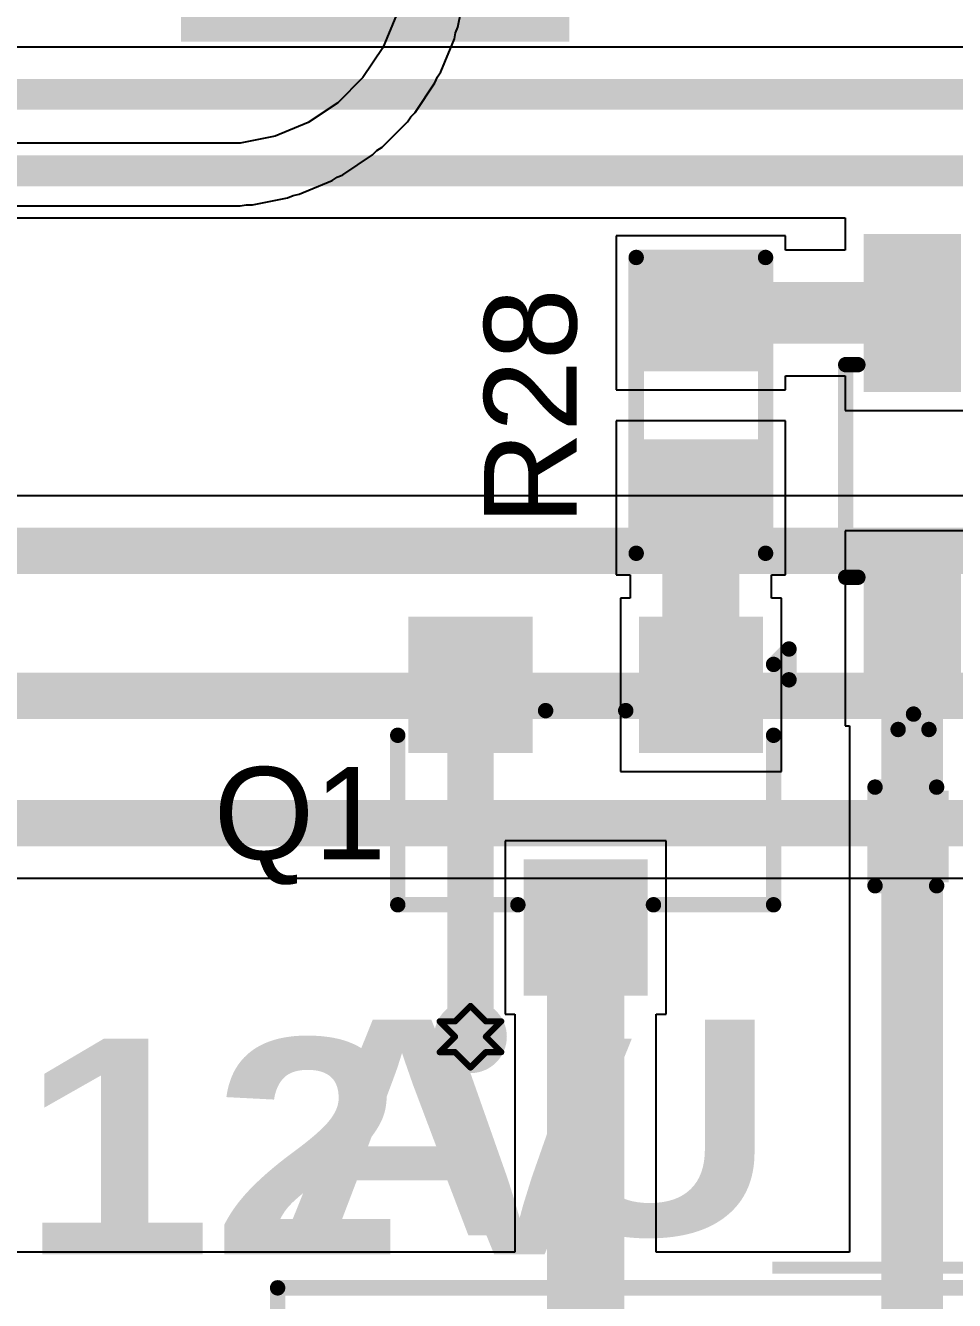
# Model space of a CAD drawing. Header units: inches. Extents: x -25 to 209, y 65 to 158.
# Drawn here: x 54.03 to 61.69, y 79.11 to 89.62 of the extents above; entities that cross this region are included whole.
import ezdxf

# ---------------------------------------------------------------- set-up
doc = ezdxf.new("R2010")
doc.units = ezdxf.units.IN
for name, color, linetype in [('Bottom Layer', 5, 'Continuous'), ('Drill Drawing', 1, 'Continuous'), ('Top Layer', 1, 'Continuous'), ('Top Overlay', 2, 'Continuous'), ('Top Paste', 8, 'Continuous'), ('Top Solder', 216, 'Continuous'), ('Via Holes', 16, 'Continuous')]:
    doc.layers.add(name, color=color, linetype=linetype)
doc.styles.add('Arial', font='', dxfattribs={"height": 0.2})
doc.styles.add('Arial Black_Bold', font='', dxfattribs={"height": 0.2})
doc.styles.get('Arial').set_extended_font_data('Arial')
doc.styles.get('Arial Black_Bold').set_extended_font_data('Arial Black', bold=True)

# ---------------------------------------------------------------- blocks, each defined once
blk = doc.blocks.new('TB008A_508_02BE_7')
at = {"layer": 'Top Overlay'}
for points in [[(5.08, 7.88999946, 0.127, 0.127, 0), (5.08, -6.000000699999999, 0.127, 0.127, 0)], [(5.08, -6.000000699999999, 0.127, 0.127, 0), (-5.08, -6.000000699999999, 0.127, 0.127, 0)]]:
    blk.add_lwpolyline(points, format="xyseb", dxfattribs=at)
blk.add_lwpolyline([(5.04825, -6.000000699999999, 0.0635, 0.0635, 1), (5.11175, -6.000000699999999, 0.0635, 0.0635, 1)], format="xyseb", close=True, dxfattribs=at)
blk.add_lwpolyline([(5.04825, -6.000000699999999, 0.0635, 0.0635, 1), (5.11175, -6.000000699999999, 0.0635, 0.0635, 1)], format="xyseb", close=True, dxfattribs=at)
blk = doc.blocks.new('SOT_23_5_12')
at = {"layer": 'Top Layer'}
for points in [[(-1.85000011, 1.25000004), (-0.74999977, 1.25000004), (-0.74999977, 0.65000124), (-1.85000011, 0.65000124)], [(0.74999977, 1.25000004), (1.85000011, 1.25000004), (1.85000011, 0.65000124), (0.74999977, 0.65000124)], [(-1.85000011, 0.2999994), (-0.74999977, 0.2999994), (-0.74999977, -0.2999994), (-1.85000011, -0.2999994)], [(-1.85000265, -0.65000124), (-0.75000231, -0.65000124), (-0.75000231, -1.25000004), (-1.85000265, -1.25000004)], [(0.74999977, -0.6499986999999999), (1.85000011, -0.6499986999999999), (1.85000011, -1.2499975), (0.74999977, -1.2499975)]]:
    blk.add_hatch(color=1, dxfattribs=at).paths.add_polyline_path(points)
at = {"layer": 'Top Paste'}
for points in [[(-1.85000011, 1.25000004), (-0.74999977, 1.25000004), (-0.74999977, 0.65000124), (-1.85000011, 0.65000124)], [(0.74999977, 1.25000004), (1.85000011, 1.25000004), (1.85000011, 0.65000124), (0.74999977, 0.65000124)], [(-1.85000011, 0.2999994), (-0.74999977, 0.2999994), (-0.74999977, -0.2999994), (-1.85000011, -0.2999994)], [(-1.85000265, -0.65000124), (-0.75000231, -0.65000124), (-0.75000231, -1.25000004), (-1.85000265, -1.25000004)], [(0.74999977, -0.6499986999999999), (1.85000011, -0.6499986999999999), (1.85000011, -1.2499975), (0.74999977, -1.2499975)]]:
    blk.add_hatch(color=8, dxfattribs=at).paths.add_polyline_path(points)
at = {"layer": 'Top Solder'}
for points in [[(-1.95160011, 1.35160004), (-0.6483997699999999, 1.35160004), (-0.6483997699999999, 0.54840124), (-1.95160011, 0.54840124)], [(0.6483997699999999, 1.35160004), (1.95160011, 1.35160004), (1.95160011, 0.54840124), (0.6483997699999999, 0.54840124)], [(-1.95160011, 0.4015993999999999), (-0.6483997699999999, 0.4015993999999999), (-0.6483997699999999, -0.4015993999999999), (-1.95160011, -0.4015993999999999)], [(-1.95160265, -0.54840124), (-0.6484023099999999, -0.54840124), (-0.6484023099999999, -1.35160004), (-1.95160265, -1.35160004)], [(0.6483997699999999, -0.5483986999999999), (1.95160011, -0.5483986999999999), (1.95160011, -1.3515975), (0.6483997699999999, -1.3515975)]]:
    blk.add_hatch(color=216, dxfattribs=at).paths.add_polyline_path(points)
at = {"layer": 'Top Overlay'}
for points in [[(-0.87900256, 1.4986, 0.127, 0.127, 0), (-0.87900256, 1.3986002, 0.127, 0.127, 0)], [(-0.87900256, 1.4986, 0.127, 0.127, 0), (0.8735949, 1.4986, 0.127, 0.127, 0)], [(0.8735949, 1.4986, 0.127, 0.127, 0), (0.8735949, 1.3986002, 0.127, 0.127, 0)], [(-2.1336, 1.06680254, 0.127, 0.127, 0), (-2.1336, 0.8128, 0.127, 0.127, 0)], [(-2.1336, 1.06680254, 0.127, 0.127, 0), (-2.0066, 0.9397999999999999, 0.127, 0.127, 0)], [(-2.0066, 0.9397999999999999, 0.127, 0.127, 0), (-2.1336, 0.8128, 0.127, 0.127, 0)], [(0.8800033199999999, 0.43999912, 0.127, 0.127, 0), (0.8800033199999999, -0.41800018, 0.127, 0.127, 0)], [(-0.87900256, -1.39859766, 0.127, 0.127, 0), (-0.87900256, -1.4986, 0.127, 0.127, 0)], [(0.8735974400000001, -1.3986002, 0.127, 0.127, 0), (0.8735949, -1.4986, 0.127, 0.127, 0)], [(-0.87900256, -1.4986, 0.127, 0.127, 0), (0.8735949, -1.4986, 0.127, 0.127, 0)]]:
    blk.add_lwpolyline(points, format="xyseb", dxfattribs=at)
for points in [[(-0.9107525599999998, 1.4986, 0.0635, 0.0635, 1), (-0.8472525599999999, 1.4986, 0.0635, 0.0635, 1)], [(-0.9107525599999998, 1.4986, 0.0635, 0.0635, 1), (-0.8472525599999999, 1.4986, 0.0635, 0.0635, 1)], [(0.8418448999999999, 1.4986, 0.0635, 0.0635, 1), (0.9053449, 1.4986, 0.0635, 0.0635, 1)], [(0.8418448999999999, 1.4986, 0.0635, 0.0635, 1), (0.9053449, 1.4986, 0.0635, 0.0635, 1)], [(-0.9107525599999998, 1.3986002, 0.0635, 0.0635, 1), (-0.8472525599999999, 1.3986002, 0.0635, 0.0635, 1)], [(0.8418448999999999, 1.3986002, 0.0635, 0.0635, 1), (0.9053449, 1.3986002, 0.0635, 0.0635, 1)], [(-2.16535, 1.06680254, 0.0635, 0.0635, 1), (-2.10185, 1.06680254, 0.0635, 0.0635, 1)], [(-2.16535, 1.06680254, 0.0635, 0.0635, 1), (-2.10185, 1.06680254, 0.0635, 0.0635, 1)], [(-2.03835, 0.9397999999999999, 0.0635, 0.0635, 1), (-1.97485, 0.9397999999999999, 0.0635, 0.0635, 1)], [(-2.03835, 0.9397999999999999, 0.0635, 0.0635, 1), (-1.97485, 0.9397999999999999, 0.0635, 0.0635, 1)], [(-2.16535, 0.8128, 0.0635, 0.0635, 1), (-2.10185, 0.8128, 0.0635, 0.0635, 1)], [(-2.16535, 0.8128, 0.0635, 0.0635, 1), (-2.10185, 0.8128, 0.0635, 0.0635, 1)], [(0.8482533200000001, 0.43999912, 0.0635, 0.0635, 1), (0.9117533199999999, 0.43999912, 0.0635, 0.0635, 1)], [(0.8482533200000001, -0.41800018, 0.0635, 0.0635, 1), (0.9117533199999999, -0.41800018, 0.0635, 0.0635, 1)], [(-0.9107525599999998, -1.39859766, 0.0635, 0.0635, 1), (-0.8472525599999999, -1.39859766, 0.0635, 0.0635, 1)], [(0.84184744, -1.3986002, 0.0635, 0.0635, 1), (0.9053474399999999, -1.3986002, 0.0635, 0.0635, 1)], [(-0.9107525599999998, -1.4986, 0.0635, 0.0635, 1), (-0.8472525599999999, -1.4986, 0.0635, 0.0635, 1)], [(-0.9107525599999998, -1.4986, 0.0635, 0.0635, 1), (-0.8472525599999999, -1.4986, 0.0635, 0.0635, 1)], [(0.8418448999999999, -1.4986, 0.0635, 0.0635, 1), (0.9053449, -1.4986, 0.0635, 0.0635, 1)], [(0.8418448999999999, -1.4986, 0.0635, 0.0635, 1), (0.9053449, -1.4986, 0.0635, 0.0635, 1)]]:
    blk.add_lwpolyline(points, format="xyseb", close=True, dxfattribs=at)
blk = doc.blocks.new('RES_0603_30')
at = {"layer": 'Top Layer'}
for points in [[(-0.3809999999999999, 0.4445), (-0.3809999999999999, -0.4445), (-1.143, -0.4445), (-1.143, 0.4445)], [(1.143, 0.4445), (1.143, -0.4445), (0.3809999999999999, -0.4445), (0.3809999999999999, 0.4445)]]:
    blk.add_hatch(color=1, dxfattribs=at).paths.add_polyline_path(points)
at = {"layer": 'Top Paste'}
for points in [[(-0.3809999999999999, 0.4445), (-0.3809999999999999, -0.4445), (-1.143, -0.4445), (-1.143, 0.4445)], [(1.143, 0.4445), (1.143, -0.4445), (0.3809999999999999, -0.4445), (0.3809999999999999, 0.4445)]]:
    blk.add_hatch(color=8, dxfattribs=at).paths.add_polyline_path(points)
at = {"layer": 'Top Solder'}
for points in [[(-0.2794, 0.5460999999999999), (-0.2794, -0.5460999999999999), (-1.2446, -0.5460999999999999), (-1.2446, 0.5460999999999999)], [(1.2446, 0.5460999999999999), (1.2446, -0.5460999999999999), (0.2794, -0.5460999999999999), (0.2794, 0.5460999999999999)]]:
    blk.add_hatch(color=216, dxfattribs=at).paths.add_polyline_path(points)
at = {"layer": 'Top Overlay'}
for points in [[(1.21920254, 0.5333974599999999, 0.127, 0.127, 0), (-1.2192, 0.5334, 0.127, 0.127, 0)], [(-1.2192, -0.5334, 0.127, 0.127, 0), (-1.2192, 0.5334, 0.127, 0.127, 0)], [(1.21920254, -0.5333974599999999, 0.127, 0.127, 0), (1.21920254, 0.5333974599999999, 0.127, 0.127, 0)], [(-1.2192, -0.5334, 0.127, 0.127, 0), (1.21920254, -0.5333974599999999, 0.127, 0.127, 0)]]:
    blk.add_lwpolyline(points, format="xyseb", dxfattribs=at)
for points in [[(-1.25095, 0.5334, 0.0635, 0.0635, 1), (-1.18745, 0.5334, 0.0635, 0.0635, 1)], [(-1.25095, 0.5334, 0.0635, 0.0635, 1), (-1.18745, 0.5334, 0.0635, 0.0635, 1)], [(1.18745254, 0.5333974599999999, 0.0635, 0.0635, 1), (1.25095254, 0.5333974599999999, 0.0635, 0.0635, 1)], [(1.18745254, 0.5333974599999999, 0.0635, 0.0635, 1), (1.25095254, 0.5333974599999999, 0.0635, 0.0635, 1)], [(-1.25095, -0.5334, 0.0635, 0.0635, 1), (-1.18745, -0.5334, 0.0635, 0.0635, 1)], [(-1.25095, -0.5334, 0.0635, 0.0635, 1), (-1.18745, -0.5334, 0.0635, 0.0635, 1)], [(1.18745254, -0.5333974599999999, 0.0635, 0.0635, 1), (1.25095254, -0.5333974599999999, 0.0635, 0.0635, 1)], [(1.18745254, -0.5333974599999999, 0.0635, 0.0635, 1), (1.25095254, -0.5333974599999999, 0.0635, 0.0635, 1)]]:
    blk.add_lwpolyline(points, format="xyseb", close=True, dxfattribs=at)
blk = doc.blocks.new('____23_60')
at = {"layer": 'Top Layer'}
for points in [[(-0.41000299, 1.46000089), (0.40999791, 1.46000089), (0.40999791, 0.54000019), (-0.41000299, 0.54000019)], [(-1.36000363, -0.54000019), (-0.54000273, -0.54000019), (-0.54000273, -1.46000089), (-1.36000363, -1.46000089)], [(0.54000019, -0.54000019), (1.36000109, -0.54000019), (1.36000109, -1.46000089), (0.54000019, -1.46000089)]]:
    blk.add_hatch(color=1, dxfattribs=at).paths.add_polyline_path(points)
at = {"layer": 'Top Paste'}
for points in [[(-0.41000299, 1.46000089), (0.40999791, 1.46000089), (0.40999791, 0.54000019), (-0.41000299, 0.54000019)], [(-1.36000363, -0.54000019), (-0.54000273, -0.54000019), (-0.54000273, -1.46000089), (-1.36000363, -1.46000089)], [(0.54000019, -0.54000019), (1.36000109, -0.54000019), (1.36000109, -1.46000089), (0.54000019, -1.46000089)]]:
    blk.add_hatch(color=8, dxfattribs=at).paths.add_polyline_path(points)
at = {"layer": 'Top Solder'}
for points in [[(-0.51160299, 1.56160089), (0.51159791, 1.56160089), (0.51159791, 0.43840019), (-0.51160299, 0.43840019)], [(-1.46160363, -0.43840019), (-0.43840273, -0.43840019), (-0.43840273, -1.56160089), (-1.46160363, -1.56160089)], [(0.43840019, -0.43840019), (1.46160109, -0.43840019), (1.46160109, -1.56160089), (0.43840019, -1.56160089)]]:
    blk.add_hatch(color=216, dxfattribs=at).paths.add_polyline_path(points)
at = {"layer": 'Top Overlay'}
for points in [[(-1.54940254, -0.5841999999999999, 0.127, 0.127, 0), (-1.54940508, 0.8128, 0.127, 0.127, 0)], [(-0.55880254, 0.8128, 0.127, 0.127, 0), (-1.54940508, 0.8128, 0.127, 0.127, 0)], [(1.5494, 0.8128, 0.127, 0.127, 0), (0.55879746, 0.8128, 0.127, 0.127, 0)], [(1.5494, 0.8128, 0.127, 0.127, 0), (1.54939746, -0.5841999999999999, 0.127, 0.127, 0)], [(0.33019492, -0.78740254, 0.127, 0.127, 0), (-0.33019746, -0.78740254, 0.127, 0.127, 0)], [(-1.54940508, -1.16840254, 0.127, 0.127, 0), (-1.67640254, -1.0414, 0.127, 0.127, 0)], [(-1.6764, -1.2954, 0.127, 0.127, 0), (-1.67640254, -1.0414, 0.127, 0.127, 0)], [(-1.54940508, -1.16840254, 0.127, 0.127, 0), (-1.6764, -1.2954, 0.127, 0.127, 0)]]:
    blk.add_lwpolyline(points, format="xyseb", dxfattribs=at)
for points in [[(-1.58115508, 0.8128, 0.0635, 0.0635, 1), (-1.51765508, 0.8128, 0.0635, 0.0635, 1)], [(-1.58115508, 0.8128, 0.0635, 0.0635, 1), (-1.51765508, 0.8128, 0.0635, 0.0635, 1)], [(-0.5905525399999999, 0.8128, 0.0635, 0.0635, 1), (-0.52705254, 0.8128, 0.0635, 0.0635, 1)], [(0.52704746, 0.8128, 0.0635, 0.0635, 1), (0.59054746, 0.8128, 0.0635, 0.0635, 1)], [(1.51765, 0.8128, 0.0635, 0.0635, 1), (1.58115, 0.8128, 0.0635, 0.0635, 1)], [(1.51765, 0.8128, 0.0635, 0.0635, 1), (1.58115, 0.8128, 0.0635, 0.0635, 1)], [(-1.58115254, -0.5841999999999999, 0.0635, 0.0635, 1), (-1.51765254, -0.5841999999999999, 0.0635, 0.0635, 1)], [(1.51764746, -0.5841999999999999, 0.0635, 0.0635, 1), (1.58114746, -0.5841999999999999, 0.0635, 0.0635, 1)], [(-0.3619474599999999, -0.78740254, 0.0635, 0.0635, 1), (-0.29844746, -0.78740254, 0.0635, 0.0635, 1)], [(0.2984449199999999, -0.78740254, 0.0635, 0.0635, 1), (0.36194492, -0.78740254, 0.0635, 0.0635, 1)], [(-1.70815254, -1.0414, 0.0635, 0.0635, 1), (-1.64465254, -1.0414, 0.0635, 0.0635, 1)], [(-1.70815254, -1.0414, 0.0635, 0.0635, 1), (-1.64465254, -1.0414, 0.0635, 0.0635, 1)], [(-1.58115508, -1.16840254, 0.0635, 0.0635, 1), (-1.51765508, -1.16840254, 0.0635, 0.0635, 1)], [(-1.58115508, -1.16840254, 0.0635, 0.0635, 1), (-1.51765508, -1.16840254, 0.0635, 0.0635, 1)], [(-1.70815, -1.2954, 0.0635, 0.0635, 1), (-1.64465, -1.2954, 0.0635, 0.0635, 1)], [(-1.70815, -1.2954, 0.0635, 0.0635, 1), (-1.64465, -1.2954, 0.0635, 0.0635, 1)]]:
    blk.add_lwpolyline(points, format="xyseb", close=True, dxfattribs=at)
blk = doc.blocks.new('C___0402_70')
at = {"layer": 'Top Layer'}
for points in [[(-0.6985025399999999, -0.3175), (-0.6985025399999999, 0.3175), (-0.24130254, 0.3175), (-0.24130254, -0.3175)], [(0.2412999999999999, -0.3175), (0.2413, 0.3175), (0.6985, 0.3175), (0.6985, -0.3175)]]:
    blk.add_hatch(color=1, dxfattribs=at).paths.add_polyline_path(points)
at = {"layer": 'Top Paste'}
for points in [[(-0.6985025399999999, -0.3175), (-0.6985025399999999, 0.3175), (-0.24130254, 0.3175), (-0.24130254, -0.3175)], [(0.2412999999999999, -0.3175), (0.2413, 0.3175), (0.6985, 0.3175), (0.6985, -0.3175)]]:
    blk.add_hatch(color=8, dxfattribs=at).paths.add_polyline_path(points)
at = {"layer": 'Top Solder'}
for points in [[(-0.75850242, -0.37749988), (-0.75850242, 0.37749988), (-0.1813026599999999, 0.37749988), (-0.18130266, -0.37749988)], [(0.18130012, -0.37749988), (0.18130012, 0.37749988), (0.7584998799999999, 0.37749988), (0.7584998799999999, -0.37749988)]]:
    blk.add_hatch(color=216, dxfattribs=at).paths.add_polyline_path(points)
at = {"layer": 'Top Overlay'}
for points in [[(-0.27940254, 0.40640254, 0.127, 0.127, 0), (-0.7874, 0.4064, 0.127, 0.127, 0)], [(-0.78739746, -0.40639746, 0.127, 0.127, 0), (-0.7874, 0.4064, 0.127, 0.127, 0)], [(0.7874, 0.4064, 0.127, 0.127, 0), (0.2794, 0.4064, 0.127, 0.127, 0)], [(0.7874, 0.4064, 0.127, 0.127, 0), (0.7874, -0.40639746, 0.127, 0.127, 0)], [(-0.27940254, -0.40640254, 0.127, 0.127, 0), (-0.78739746, -0.40639746, 0.127, 0.127, 0)], [(0.7874, -0.40639746, 0.127, 0.127, 0), (0.2794, -0.40640254, 0.127, 0.127, 0)]]:
    blk.add_lwpolyline(points, format="xyseb", dxfattribs=at)
for points in [[(-0.8191499999999999, 0.4064, 0.0635, 0.0635, 1), (-0.7556499999999999, 0.4064, 0.0635, 0.0635, 1)], [(-0.8191499999999999, 0.4064, 0.0635, 0.0635, 1), (-0.7556499999999999, 0.4064, 0.0635, 0.0635, 1)], [(-0.31115254, 0.40640254, 0.0635, 0.0635, 1), (-0.24765254, 0.40640254, 0.0635, 0.0635, 1)], [(0.24765, 0.4064, 0.0635, 0.0635, 1), (0.31115, 0.4064, 0.0635, 0.0635, 1)], [(0.7556499999999999, 0.4064, 0.0635, 0.0635, 1), (0.8191499999999999, 0.4064, 0.0635, 0.0635, 1)], [(0.7556499999999999, 0.4064, 0.0635, 0.0635, 1), (0.8191499999999999, 0.4064, 0.0635, 0.0635, 1)], [(-0.8191474599999999, -0.40639746, 0.0635, 0.0635, 1), (-0.7556474599999999, -0.40639746, 0.0635, 0.0635, 1)], [(-0.8191474599999999, -0.40639746, 0.0635, 0.0635, 1), (-0.7556474599999999, -0.40639746, 0.0635, 0.0635, 1)], [(-0.31115254, -0.40640254, 0.0635, 0.0635, 1), (-0.24765254, -0.40640254, 0.0635, 0.0635, 1)], [(0.24765, -0.40640254, 0.0635, 0.0635, 1), (0.31115, -0.40640254, 0.0635, 0.0635, 1)], [(0.7556499999999999, -0.40639746, 0.0635, 0.0635, 1), (0.8191499999999999, -0.40639746, 0.0635, 0.0635, 1)], [(0.7556499999999999, -0.40639746, 0.0635, 0.0635, 1), (0.8191499999999999, -0.40639746, 0.0635, 0.0635, 1)]]:
    blk.add_lwpolyline(points, format="xyseb", close=True, dxfattribs=at)
blk = doc.blocks.new('C____B_76')
at = {"layer": 'Top Layer'}
for points in [[(-2.54999617, -1.50000208), (-2.54999617, 1.499997), (-0.8499970300000003, 1.499997), (-0.8499970299999996, -1.50000208)], [(0.8499995700000001, -1.50000208), (0.8499995699999997, 1.499997), (2.54999871, 1.499997), (2.54999871, -1.50000208)]]:
    blk.add_hatch(color=1, dxfattribs=at).paths.add_polyline_path(points)
at = {"layer": 'Top Paste'}
for points in [[(-2.54999617, -1.50000208), (-2.54999617, 1.499997), (-0.8499970300000003, 1.499997), (-0.8499970299999996, -1.50000208)], [(0.8499995700000001, -1.50000208), (0.8499995699999997, 1.499997), (2.54999871, 1.499997), (2.54999871, -1.50000208)]]:
    blk.add_hatch(color=8, dxfattribs=at).paths.add_polyline_path(points)
at = {"layer": 'Top Solder'}
for points in [[(-2.651596169999999, -1.60160208), (-2.65159617, 1.601596999999999), (-0.7483970300000002, 1.601597), (-0.7483970299999997, -1.60160208)], [(0.7483995700000002, -1.60160208), (0.7483995699999997, 1.601596999999999), (2.65159871, 1.601597), (2.65159871, -1.60160208)]]:
    blk.add_hatch(color=216, dxfattribs=at).paths.add_polyline_path(points)
at = {"layer": 'Top Overlay'}
for points in [[(2.0282662, 1.62560254, 0.1524, 0.1524, 0), (-1.93413634, 1.62560254, 0.1524, 0.1524, 0)], [(-3.0226, -0.254, 0.127, 0.127, 0), (-3.0226, 0.4064, 0.127, 0.127, 0)], [(-2.6924, 0.05079746, 0.127, 0.127, 0), (-3.3528, 0.0508, 0.127, 0.127, 0)], [(2.02826366, -1.62560254, 0.1524, 0.1524, 0), (-1.93413634, -1.6256, 0.1524, 0.1524, 0)]]:
    blk.add_lwpolyline(points, format="xyseb", dxfattribs=at)
for points in [[(-1.97223634, 1.62560254, 0.0762, 0.0762, 1), (-1.89603634, 1.62560254, 0.0762, 0.0762, 1)], [(1.9901662, 1.62560254, 0.0762, 0.0762, 1), (2.0663662, 1.62560254, 0.0762, 0.0762, 1)], [(-3.05435, 0.4064, 0.0635, 0.0635, 1), (-2.99085, 0.4064, 0.0635, 0.0635, 1)], [(-3.38455, 0.0508, 0.0635, 0.0635, 1), (-3.32105, 0.0508, 0.0635, 0.0635, 1)], [(-2.72415, 0.05079746, 0.0635, 0.0635, 1), (-2.66065, 0.05079746, 0.0635, 0.0635, 1)], [(-3.05435, -0.254, 0.0635, 0.0635, 1), (-2.99085, -0.254, 0.0635, 0.0635, 1)], [(-1.97223634, -1.6256, 0.0762, 0.0762, 1), (-1.89603634, -1.6256, 0.0762, 0.0762, 1)], [(1.99016366, -1.62560254, 0.0762, 0.0762, 1), (2.06636366, -1.62560254, 0.0762, 0.0762, 1)]]:
    blk.add_lwpolyline(points, format="xyseb", close=True, dxfattribs=at)

msp = doc.modelspace()

# ---------------------------------------------------------------- hatches: boundary and pattern name
at = {"layer": 'Bottom Layer'}
h = msp.add_hatch(color=5, dxfattribs=at)
edge = h.paths.add_edge_path()
edge.add_arc((57.69780434, 81.28), 0.2999994, 0, 360)
at = {"layer": 'Top Layer'}
h = msp.add_hatch(color=1, dxfattribs=at)
edge = h.paths.add_edge_path()
edge.add_arc((57.69780434, 81.28), 0.2999994, 0, 360)
at = {"layer": 'Via Holes'}
h = msp.add_hatch(color=7, dxfattribs=at)
edge = h.paths.add_edge_path()
edge.add_arc((57.69780434, 81.28), 0.1499997, 0, 360)

# ---------------------------------------------------------------- linework, layer by layer
at = {"layer": 'Bottom Layer'}
for p, q in [((57.59508165999999, 89.60250303999999), (57.65245263999999, 89.89096067999999)), ((57.08707912, 89.70353662), (56.97453426, 89.43181249999999)), ((57.5656075, 89.50533533999999), (57.57555922, 89.55536572)), ((57.57555922, 89.55536572), (57.59508165999999, 89.60250303999999)), ((57.45306264, 89.23361122), (57.5656075, 89.50533533999999)), ((56.97453426, 89.43181249999999), (56.81113859999999, 89.18726638)), ((57.42472132, 89.19119322), (57.45306264, 89.23361122)), ((56.81113859999999, 89.18726638), (56.60317101999999, 88.97930133999999)), ((57.24180322, 88.89951231999999), (57.40519887999999, 89.14406097999999)), ((57.40519887999999, 89.14406097999999), (57.42472132, 89.19119322)), ((56.60317101999999, 88.97930133999999), (56.3586249, 88.81590568)), ((56.3586249, 88.81590568), (56.08690078, 88.70335828)), ((56.96941615999999, 88.61305112), (57.17738374, 88.82101615999999)), ((57.17738374, 88.82101615999999), (57.20572759999999, 88.86343416)), ((57.20572759999999, 88.86343416), (57.24180322, 88.89951231999999)), ((56.08690078, 88.70335828), (55.79844059999999, 88.64598984)), ((55.65138475999999, 88.64599745999999), (14.16914616, 88.646)), ((55.65138984, 88.646), (55.65138475999999, 88.64599745999999)), ((55.65139238, 88.64599745999999), (55.65138984, 88.646)), ((55.79844059999999, 88.64598984), (55.65139238, 88.64599745999999)), ((56.92699308, 88.58470471999999), (56.96941615999999, 88.61305112)), ((56.64637642, 88.38524105999998), (56.89092254, 88.54863671999999)), ((56.89092254, 88.54863671999999), (56.92699308, 88.58470471999999)), ((56.28510713999999, 88.2248299), (56.55682872, 88.3373773)), ((56.55682872, 88.3373773), (56.59924672, 88.36571862)), ((56.59924672, 88.36571862), (56.64637642, 88.38524105999998)), ((55.89947164, 88.13798729999999), (56.18793182, 88.19535574)), ((56.18793182, 88.19535574), (56.23506405999999, 88.21487563999999)), ((56.23506405999999, 88.21487563999999), (56.28510713999999, 88.2248299)), ((14.16914616, 88.12804828), (55.65136443999999, 88.12804573999999)), ((55.65136443999999, 88.12804573999999), (55.79841266, 88.12803812)), ((55.79841266, 88.12803812), (55.84845066, 88.13798983999999)), ((55.84845066, 88.13798983999999), (55.89947164, 88.13798729999999)), ((67.3872033, 85.73911478), (14.66467984, 85.73911478)), ((27.0612362, 82.58670554), (67.38720837999999, 82.58670554))]:
    msp.add_line(p, q, dxfattribs=at)
for points in [[(14.66467984, 85.28590765999999, 0.3809999999999999, 0.3809999999999999, 0), (67.7174668, 85.28590765999999, 0.3809999999999999, 0.3809999999999999, 0)], [(26.6678918, 84.09008073999999, 0.3809999999999999, 0.3809999999999999, 0), (67.72930065999999, 84.09008073999999, 0.3809999999999999, 0.3809999999999999, 0)], [(27.0612362, 83.03991266, 0.3809999999999999, 0.3809999999999999, 0), (67.71747188, 83.03991266, 0.3809999999999999, 0.3809999999999999, 0)]]:
    msp.add_lwpolyline(points, format="xyseb", dxfattribs=at)
at = {"layer": 'Drill Drawing'}
for points in [[(57.57080434, 81.407, 0.0508, 0.0508, 0), (57.69780434, 81.53399999999999, 0.0508, 0.0508, 0)], [(57.69780434, 81.53399999999999, 0.0508, 0.0508, 0), (57.82480433999999, 81.407, 0.0508, 0.0508, 0)], [(57.44380434, 81.407, 0.0508, 0.0508, 0), (57.57080434, 81.28, 0.0508, 0.0508, 0)], [(57.44380434, 81.407, 0.0508, 0.0508, 0), (57.57080434, 81.407, 0.0508, 0.0508, 0)], [(57.82480433999999, 81.407, 0.0508, 0.0508, 0), (57.95180434, 81.407, 0.0508, 0.0508, 0)], [(57.82480433999999, 81.28, 0.0508, 0.0508, 0), (57.95180434, 81.407, 0.0508, 0.0508, 0)], [(57.44380434, 81.15299999999999, 0.0508, 0.0508, 0), (57.57080434, 81.28, 0.0508, 0.0508, 0)], [(57.82480433999999, 81.28, 0.0508, 0.0508, 0), (57.95180434, 81.15299999999999, 0.0508, 0.0508, 0)], [(57.44380434, 81.15299999999999, 0.0508, 0.0508, 0), (57.57080434, 81.15299999999999, 0.0508, 0.0508, 0)], [(57.57080434, 81.15299999999999, 0.0508, 0.0508, 0), (57.69780434, 81.026, 0.0508, 0.0508, 0)], [(57.69780434, 81.026, 0.0508, 0.0508, 0), (57.82480433999999, 81.15299999999999, 0.0508, 0.0508, 0)], [(57.82480433999999, 81.15299999999999, 0.0508, 0.0508, 0), (57.95180434, 81.15299999999999, 0.0508, 0.0508, 0)]]:
    msp.add_lwpolyline(points, format="xyseb", dxfattribs=at)
for points in [[(57.68510433999999, 81.53399999999999, 0.0254, 0.0254, 1), (57.71050434, 81.53399999999999, 0.0254, 0.0254, 1)], [(57.68510433999999, 81.53399999999999, 0.0254, 0.0254, 1), (57.71050434, 81.53399999999999, 0.0254, 0.0254, 1)], [(57.43110434, 81.407, 0.0254, 0.0254, 1), (57.45650434, 81.407, 0.0254, 0.0254, 1)], [(57.43110434, 81.407, 0.0254, 0.0254, 1), (57.45650434, 81.407, 0.0254, 0.0254, 1)], [(57.55810433999999, 81.407, 0.0254, 0.0254, 1), (57.58350433999999, 81.407, 0.0254, 0.0254, 1)], [(57.55810433999999, 81.407, 0.0254, 0.0254, 1), (57.58350433999999, 81.407, 0.0254, 0.0254, 1)], [(57.81210434, 81.407, 0.0254, 0.0254, 1), (57.83750434, 81.407, 0.0254, 0.0254, 1)], [(57.81210434, 81.407, 0.0254, 0.0254, 1), (57.83750434, 81.407, 0.0254, 0.0254, 1)], [(57.93910434, 81.407, 0.0254, 0.0254, 1), (57.96450434, 81.407, 0.0254, 0.0254, 1)], [(57.93910434, 81.407, 0.0254, 0.0254, 1), (57.96450434, 81.407, 0.0254, 0.0254, 1)], [(57.55810433999999, 81.28, 0.0254, 0.0254, 1), (57.58350433999999, 81.28, 0.0254, 0.0254, 1)], [(57.55810433999999, 81.28, 0.0254, 0.0254, 1), (57.58350433999999, 81.28, 0.0254, 0.0254, 1)], [(57.81210434, 81.28, 0.0254, 0.0254, 1), (57.83750434, 81.28, 0.0254, 0.0254, 1)], [(57.81210434, 81.28, 0.0254, 0.0254, 1), (57.83750434, 81.28, 0.0254, 0.0254, 1)], [(57.43110434, 81.15299999999999, 0.0254, 0.0254, 1), (57.45650434, 81.15299999999999, 0.0254, 0.0254, 1)], [(57.43110434, 81.15299999999999, 0.0254, 0.0254, 1), (57.45650434, 81.15299999999999, 0.0254, 0.0254, 1)], [(57.55810433999999, 81.15299999999999, 0.0254, 0.0254, 1), (57.58350433999999, 81.15299999999999, 0.0254, 0.0254, 1)], [(57.55810433999999, 81.15299999999999, 0.0254, 0.0254, 1), (57.58350433999999, 81.15299999999999, 0.0254, 0.0254, 1)], [(57.81210434, 81.15299999999999, 0.0254, 0.0254, 1), (57.83750434, 81.15299999999999, 0.0254, 0.0254, 1)], [(57.81210434, 81.15299999999999, 0.0254, 0.0254, 1), (57.83750434, 81.15299999999999, 0.0254, 0.0254, 1)], [(57.93910434, 81.15299999999999, 0.0254, 0.0254, 1), (57.96450434, 81.15299999999999, 0.0254, 0.0254, 1)], [(57.93910434, 81.15299999999999, 0.0254, 0.0254, 1), (57.96450434, 81.15299999999999, 0.0254, 0.0254, 1)], [(57.68510433999999, 81.026, 0.0254, 0.0254, 1), (57.71050434, 81.026, 0.0254, 0.0254, 1)], [(57.68510433999999, 81.026, 0.0254, 0.0254, 1), (57.71050434, 81.026, 0.0254, 0.0254, 1)]]:
    msp.add_lwpolyline(points, format="xyseb", close=True, dxfattribs=at)
at = {"layer": 'Top Layer'}
for p, q in [((62.55814768, 89.43639973999998), (39.86912015999999, 89.43639973999998)), ((52.45099999999999, 88.02893493999998), (60.78689646, 88.02893493999998)), ((60.78689646, 88.02893493999998), (60.78689646, 87.76419328)), ((60.29630816, 87.88121616), (58.89930816, 87.88121616)), ((58.89930816, 87.88121616), (58.89930816, 86.61121616)), ((60.29630816, 87.76419328), (60.29630816, 87.88121616)), ((60.78689646, 87.76419328), (60.29630816, 87.76419328)), ((60.29630816, 86.61121616), (60.29630816, 86.72828984)), ((60.29630816, 86.72828984), (60.78689646, 86.72828984)), ((60.78689646, 86.72828984), (60.78689646, 86.44221725999999)), ((58.89930816, 86.61121616), (60.29630816, 86.61121616)), ((60.78689646, 86.44221725999999), (61.89489526, 86.44221725999999)), ((60.29630816, 86.35721616), (58.89930816, 86.35721616)), ((58.89930816, 86.35721616), (58.89930816, 85.08721616)), ((60.29630816, 85.08721616), (60.29630816, 86.35721616)), ((61.89489526, 85.45021518), (60.78689646, 85.45021518)), ((60.78689646, 85.45021518), (60.78689646, 83.84221738)), ((58.89930816, 85.08721616), (59.01500516, 85.08721616)), ((59.01500516, 85.08721616), (59.01500516, 84.89460034)), ((60.1803978, 84.89460034), (60.1803978, 85.08721616)), ((60.1803978, 85.08721616), (60.29630816, 85.08721616)), ((59.01500516, 84.89460034), (58.93380897999999, 84.89460034)), ((58.93380897999999, 84.89460034), (58.93380897999999, 83.46660218)), ((60.26180733999999, 84.89460034), (60.1803978, 84.89460034)), ((60.26180733999999, 83.46660218), (60.26180733999999, 84.89460034)), ((60.78689646, 83.84221738), (60.8229416, 83.84221738)), ((60.8229416, 83.84221738), (60.8229416, 79.50290678)), ((58.93380897999999, 83.46660218), (60.26180733999999, 83.46660218)), ((59.31180669999999, 82.89459925999999), (57.98380834, 82.89459925999999)), ((57.98380834, 82.89459925999999), (57.98380834, 81.46660109999999)), ((59.31180669999999, 81.46660109999999), (59.31180669999999, 82.89459925999999)), ((57.98380834, 81.46660109999999), (58.06500452, 81.46660109999999)), ((58.06500452, 81.46660109999999), (58.06500452, 79.50290678)), ((59.23039716, 79.50290678), (59.23039716, 81.46660109999999)), ((59.23039716, 81.46660109999999), (59.31180669999999, 81.46660109999999)), ((58.06500452, 79.50290678), (49.24072702, 79.50290678)), ((60.8229416, 79.50290678), (59.23039716, 79.50290678))]:
    msp.add_line(p, q, dxfattribs=at)
for points in [[(39.86912015999999, 89.04793468, 0.254, 0.254, 0), (62.55814768, 89.04793468, 0.254, 0.254, 0)], [(52.45099999999999, 88.41739999999999, 0.254, 0.254, 0), (63.3476, 88.41739999999999, 0.254, 0.254, 0)], [(59.59770147999999, 87.24624156, 0.508, 0.508, 0), (61.34089331999999, 87.24624156, 0.508, 0.508, 0)], [(61.34089331999999, 87.24621615999999, 0.3809999999999999, 0.3809999999999999, 0), (61.34089331999999, 87.24624156, 0.3809999999999999, 0.3809999999999999, 0)], [(59.59770147999999, 84.18049458, 0.635, 0.635, 0), (59.59770147999999, 85.72224156, 0.635, 0.635, 0)], [(61.34089331999999, 79.48058272, 0.508, 0.508, 0), (61.34089331999999, 84.64621627999999, 0.508, 0.508, 0)], [(57.69780434, 81.28, 0.3809999999999999, 0.3809999999999999, 0), (57.69780434, 84.18039044, 0.3809999999999999, 0.3809999999999999, 0)], [(59.59770147999999, 84.18049458, 0.3809999999999999, 0.3809999999999999, 0), (59.59770402, 84.18049458, 0.3809999999999999, 0.3809999999999999, 0)], [(58.64770083999999, 73.2100009, 0.635, 0.635, 0), (58.64770083999999, 82.1804935, 0.635, 0.635, 0)], [(61.34089078, 78.58589312, 0.508, 0.508, 0), (61.34089331999999, 79.48058272, 0.508, 0.508, 0)]]:
    msp.add_lwpolyline(points, format="xyseb", dxfattribs=at)
for points in [[(59.47070148, 87.24624156, 0.254, 0.254, 1), (59.72470148, 87.24624156, 0.254, 0.254, 1)], [(61.21389332, 87.24624156, 0.254, 0.254, 1), (61.46789332, 87.24624156, 0.254, 0.254, 1)], [(61.24564332, 87.24624156, 0.1905, 0.1905, 1), (61.43614331999999, 87.24624156, 0.1905, 0.1905, 1)], [(61.24564332, 87.24621615999999, 0.1905, 0.1905, 1), (61.43614331999999, 87.24621615999999, 0.1905, 0.1905, 1)], [(59.43895148, 85.72224156, 0.3175, 0.3175, 1), (59.75645148, 85.72224156, 0.3175, 0.3175, 1)], [(61.21389332, 84.64621627999999, 0.254, 0.254, 1), (61.46789332, 84.64621627999999, 0.254, 0.254, 1)], [(59.43895148, 84.18049458, 0.3175, 0.3175, 1), (59.75645148, 84.18049458, 0.3175, 0.3175, 1)], [(57.60255433999999, 84.18039044, 0.1905, 0.1905, 1), (57.79305434, 84.18039044, 0.1905, 0.1905, 1)], [(59.50245148, 84.18049458, 0.1905, 0.1905, 1), (59.69295148, 84.18049458, 0.1905, 0.1905, 1)], [(59.50245401999999, 84.18049458, 0.1905, 0.1905, 1), (59.69295401999999, 84.18049458, 0.1905, 0.1905, 1)], [(58.48895083999999, 82.1804935, 0.3175, 0.3175, 1), (58.80645084, 82.1804935, 0.3175, 0.3175, 1)], [(57.60255433999999, 81.28, 0.1905, 0.1905, 1), (57.79305434, 81.28, 0.1905, 0.1905, 1)], [(61.21389332, 79.48058272, 0.254, 0.254, 1), (61.46789332, 79.48058272, 0.254, 0.254, 1)], [(61.21389332, 79.48058272, 0.254, 0.254, 1), (61.46789332, 79.48058272, 0.254, 0.254, 1)]]:
    msp.add_lwpolyline(points, format="xyseb", close=True, dxfattribs=at)

# ---------------------------------------------------------------- block references
for name, p, rotation in [('C____B_76', (56.91250746, 92.13439281999999), 270), ('SOT_23_5_12', (62.2908965, 85.94621622), 90), ('RES_0603_30', (59.59780816, 86.48421616), 270), ('____23_60', (58.64780498, 83.18060072), 180), ('C___0402_70', (61.8209965, 82.931), 180), ('TB008A_508_02BE_7', (61.18780751999999, 73.2100009), 180)]:
    msp.add_blockref(name, p, dxfattribs=dict(rotation=rotation))

# ---------------------------------------------------------------- texts
at = {"layer": 'Top Overlay'}
for s, height, rotation, style, p in [('R28', 0.7619999999999999, 90, 'Arial', (58.57227554, 85.4967302)), ('AU_FL    12V', 1.778, 360, 'Arial Black_Bold', (56.10780752, 79.64296492)), ('MEM     12V', 1.778, 360, 'Arial Black_Bold', (43.40780497999999, 79.48495659999999))]:
    msp.add_text(s, height=height, rotation=rotation, dxfattribs=dict(at, style=style)).set_placement(p)
at = {"layer": 'Top Overlay', "style": 'Arial'}
msp.add_text('Q1', height=0.7619999999999999, dxfattribs=at).set_placement((55.5809531, 82.7416049))

doc.saveas('drawing.dxf')
